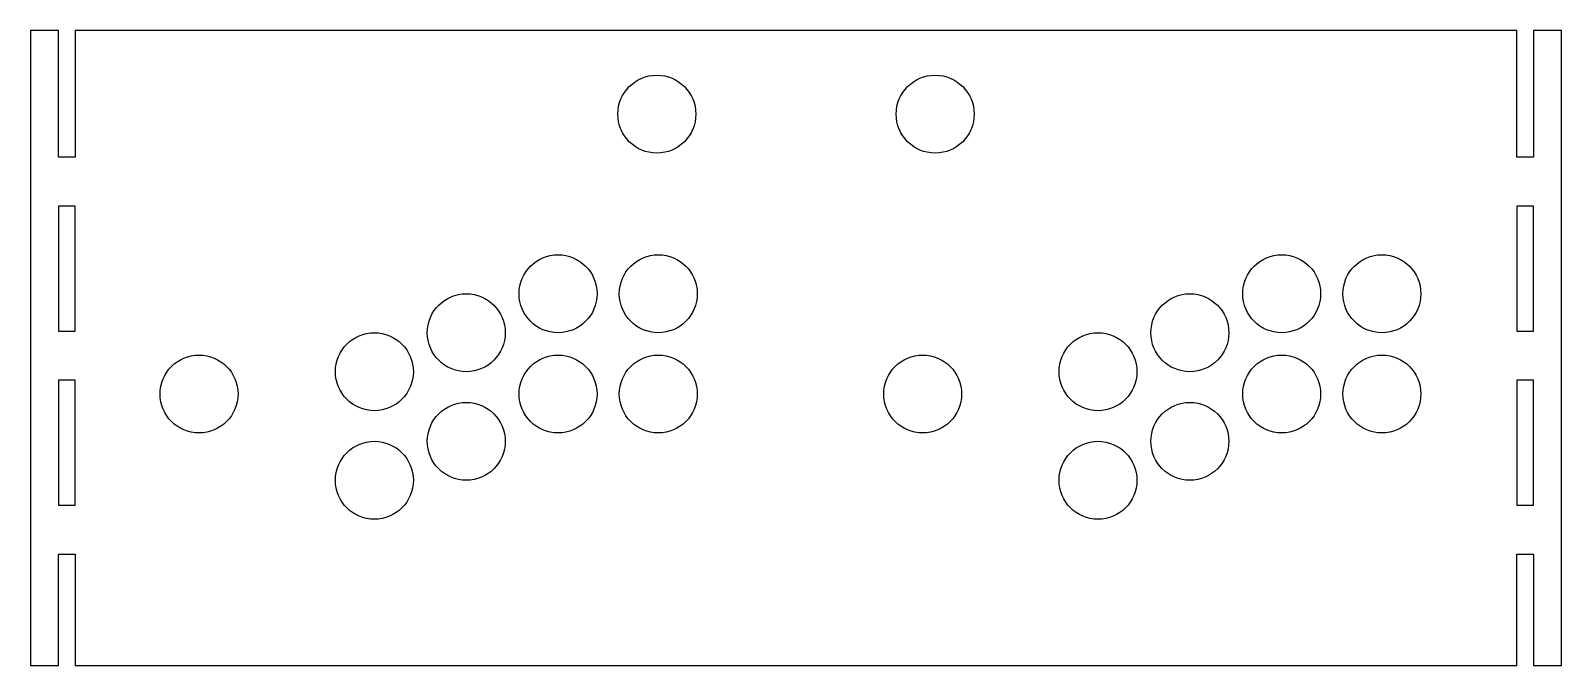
# Model space of a CAD drawing. Extents: x -275 to 275, y -228 to 0.
import ezdxf

# ---------------------------------------------------------------- set-up
doc = ezdxf.new("R2010")
doc.units = 0
doc.layers.get('0').update_dxf_attribs({"linetype": 'CONTINUOUS'})

msp = doc.modelspace()

# ---------------------------------------------------------------- linework, layer by layer
at = {"color": 7, "linetype": 'CONTINUOUS'}
for p, q in [((-275, 0), (-275, -228)), ((-265, 0), (-275, 0)), ((-265, -45.5), (-265, 0)), ((259, 0), (-259, 0)), ((-259, 0), (-259, -45.5)), ((259, -45.5), (259, 0)), ((275, 0), (265, 0)), ((265, 0), (265, -45.5)), ((275, -228), (275, 0)), ((-259, -45.5), (-265, -45.5)), ((265, -45.5), (259, -45.5)), ((-265, -63), (-265, -108)), ((-259, -63), (-265, -63)), ((-259, -108), (-259, -63)), ((259, -63), (259, -108)), ((265, -63), (259, -63)), ((265, -108), (265, -63)), ((-265, -108), (-259, -108)), ((259, -108), (265, -108)), ((-265, -125.5), (-265, -170.5)), ((-259, -125.5), (-265, -125.5)), ((-259, -170.5), (-259, -125.5)), ((259, -125.5), (259, -170.5)), ((265, -125.5), (259, -125.5)), ((265, -170.5), (265, -125.5)), ((-265, -170.5), (-259, -170.5)), ((259, -170.5), (265, -170.5)), ((-265, -228), (-265, -188)), ((-265, -188), (-259, -188)), ((-259, -188), (-259, -228)), ((259, -228), (259, -188)), ((259, -188), (265, -188)), ((265, -188), (265, -228)), ((-275, -228), (-265, -228)), ((-259, -228), (259, -228)), ((265, -228), (275, -228))]:
    msp.add_line(p, q, dxfattribs=at)
for centre in [(-50, -30), (50, -30), (-85.48, -94.52), (-49.48, -94.52), (174.51, -94.52), (210.51, -94.52), (-118.48, -108.52), (141.51, -108.52), (-151.48, -122.52), (108.51, -122.52), (-214.48, -130.52), (-85.48, -130.52), (-49.48, -130.52), (45.51, -130.52), (174.51, -130.52), (210.51, -130.52), (-118.48, -147.52), (141.51, -147.52), (-151.48, -161.52), (108.51, -161.52)]:
    msp.add_circle(centre, 14, dxfattribs=at)

doc.saveas('drawing.dxf')
